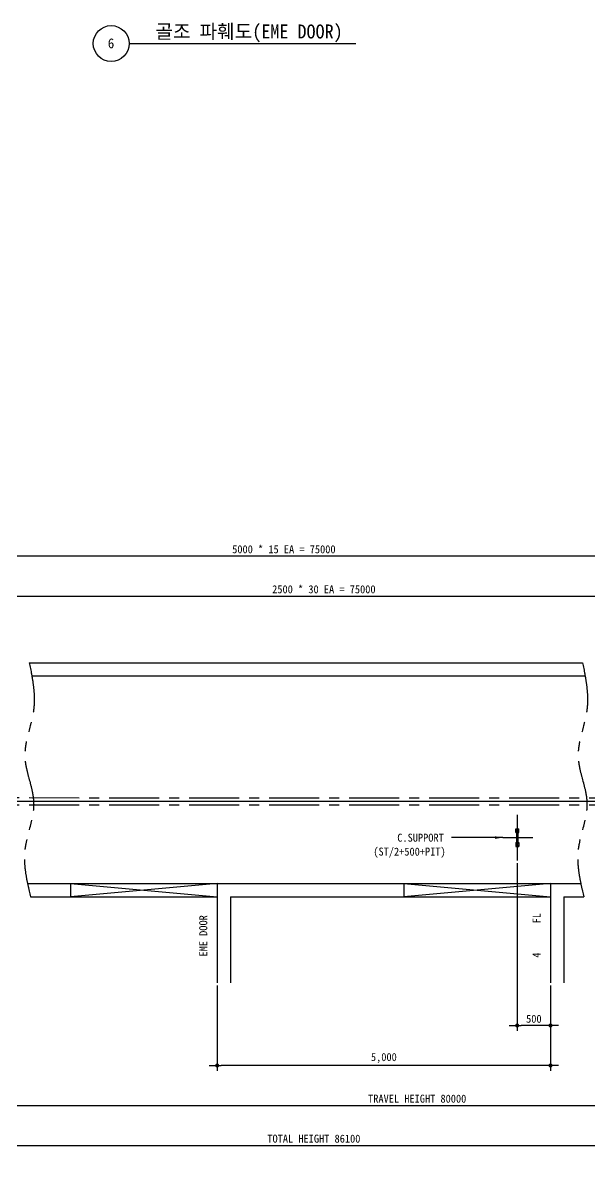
# Model space of a CAD drawing. Extents: x -9109 to 174251, y 57759 to 115528.
# Drawn here: x 52722 to 61222, y 67619 to 84635 of the extents above; entities that cross this region are included whole.
import ezdxf
from ezdxf.enums import TextEntityAlignment as Align

# ---------------------------------------------------------------- set-up
doc = ezdxf.new("R2010")
doc.units = 0
doc.header["$LTSCALE"] = 600
doc.header["$MEASUREMENT"] = 0
doc.linetypes.add('CENTER', pattern=[2, 1.25, -0.25, 0.25, -0.25])
doc.linetypes.add('PHANTOM', pattern=[2.5, 1.25, -0.25, 0.25, -0.25, 0.25, -0.25])
doc.layers.get('0').update_dxf_attribs({"linetype": 'CONTINUOUS'})
for name, color, linetype in [('1', 3, 'CONTINUOUS'), ('3', 1, 'CENTER'), ('4', 6, 'PHANTOM'), ('A-DIMS', 7, 'CONTINUOUS')]:
    doc.layers.add(name, color=color, linetype=linetype)
for name, color, linetype, lineweight in [('A-MKXS-LEAD', 7, 'CONTINUOUS', 25), ('A-XXXX-SYMB', 7, 'CONTINUOUS', 25), ('A-XXXX-TXT1', 3, 'CONTINUOUS', 25), ('A-XXXX-TXT2', 3, 'CONTINUOUS', 25)]:
    doc.layers.add(name, color=color, linetype=linetype, lineweight=lineweight)
doc.styles.add('HY울릉도L', font='')
doc.styles.add('OTIS', font='')
doc.styles.add('굴림', font='')
doc.styles.add('돋움체', font='')
doc.styles.get('HY울릉도L').set_extended_font_data('Dotum')
doc.styles.get('OTIS').set_extended_font_data('Dotum')
doc.styles.get('굴림').set_extended_font_data('Dotum')
doc.styles.get('돋움체').set_extended_font_data('DotumChe')
doc.dimstyles.new('CDIM', dxfattribs={"dimtxt": 3, "dimasz": 1.5, "dimexe": 2, "dimexo": 1, "dimgap": 1, "dimtad": 1, "dimdec": 0, "dimrnd": 0.5, "dimzin": 0, "dimdsep": 32, "dimlunit": 6, "dimtxsty": 'HY울릉도L', "dimblk1": '_CIDOT', "dimblk2": '_CIDOT', "dimsah": 1, "dimcen": 5.5, "dimclrd": 2, "dimclre": 2, "dimclrt": 7, "dimadec": 0, "dimazin": 0, "dimtfac": 1, "dimtdec": 0, "dimtix": 1, "dimtmove": 2, "dimatfit": 1, "dimldrblk": '_CIDOT', "dimfxl": 1, "dimtolj": 1, "dimtzin": 0, "dimlwd": -1, "dimarcsym": 0})
doc.dimstyles.new('OTIS', dxfattribs={"dimscale": 100, "dimtxt": 2.25, "dimasz": 2, "dimexe": 0.8, "dimexo": 0.8, "dimgap": 0.7, "dimtad": 1, "dimdsep": 46, "dimtxsty": '굴림', "dimblk": 'DOT', "dimcen": 0, "dimclrd": 3, "dimclre": 3, "dimclrt": 3, "dimadec": 0, "dimazin": 0, "dimtfac": 1, "dimtmove": 0, "dimatfit": 3, "dimfxl": 1, "dimtolj": 1, "dimarcsym": 0})

# ---------------------------------------------------------------- blocks, each defined once
blk = doc.blocks.new('_CIDOT')
at = {"color": 0, "linetype": 'ByBlock'}
blk.add_line((2, 0), (-1, 0), dxfattribs=at)
at = {"color": 0, "linetype": 'ByBlock', "const_width": 0.5}
blk.add_lwpolyline([(-0.25, 0, 1), (0.25, 0, 1)], format="xyb", close=True, dxfattribs=at)
blk = doc.blocks.new('*D11')
at = {"layer": 'A-DIMS', "lineweight": -2, "transparency": 16777216}
for p, q in [((66140, 70125), (66140, 68316)), ((51140, 70104), (51140, 68316))]:
    blk.add_line(p, q, dxfattribs=at)
at = {"layer": 'A-DIMS', "transparency": 16777216}
blk.add_line((51200, 68396), (66080, 68396), dxfattribs=at)
at = {"layer": 'A-DIMS', "transparency": 16777216, "xscale": 60, "yscale": 60, "zscale": 60, "rotation": 180}
blk.add_blockref('_CIDOT', (51140, 68396), dxfattribs=at)
at = {"layer": 'A-DIMS', "transparency": 16777216, "xscale": 60, "yscale": 60, "zscale": 60}
blk.add_blockref('_CIDOT', (66140, 68396), dxfattribs=at)
at = {"layer": 'A-DIMS', "color": 3, "transparency": 16777216, "insert": (58640, 68498), "char_height": 120, "attachment_point": 5, "style": '돋움체'}
blk.add_mtext('\\A1;{\\C7;TRAVEL HEIGHT 80000}', dxfattribs=at)
blk = doc.blocks.new('*D12')
at = {"layer": 'A-DIMS', "lineweight": -2, "transparency": 16777216}
for p, q in [((46540, 68408), (46540, 67716)), ((67640, 68357), (67640, 67716))]:
    blk.add_line(p, q, dxfattribs=at)
at = {"layer": 'A-DIMS', "transparency": 16777216}
blk.add_line((46600, 67796), (67580, 67796), dxfattribs=at)
at = {"layer": 'A-DIMS', "transparency": 16777216, "xscale": 60, "yscale": 60, "zscale": 60, "rotation": 180}
blk.add_blockref('_CIDOT', (46540, 67796), dxfattribs=at)
at = {"layer": 'A-DIMS', "transparency": 16777216, "xscale": 60, "yscale": 60, "zscale": 60}
blk.add_blockref('_CIDOT', (67640, 67796), dxfattribs=at)
at = {"layer": 'A-DIMS', "color": 3, "transparency": 16777216, "insert": (57090, 67898), "char_height": 120, "attachment_point": 5, "style": '돋움체'}
blk.add_mtext('\\A1;{\\C7;TOTAL HEIGHT 86100}', dxfattribs=at)
blk = doc.blocks.new('*D17')
at = {"layer": 'A-DIMS', "lineweight": -2, "transparency": 16777216}
for p, q in [((51640, 76077), (51640, 76717)), ((61640, 76077), (61640, 76717))]:
    blk.add_line(p, q, dxfattribs=at)
at = {"layer": 'A-DIMS', "transparency": 16777216}
blk.add_line((51700, 76637), (61580, 76637), dxfattribs=at)
at = {"layer": 'A-DIMS', "transparency": 16777216, "xscale": 60, "yscale": 60, "zscale": 60, "rotation": 180}
blk.add_blockref('_CIDOT', (51640, 76637), dxfattribs=at)
at = {"layer": 'A-DIMS', "transparency": 16777216, "xscale": 60, "yscale": 60, "zscale": 60}
blk.add_blockref('_CIDOT', (61640, 76637), dxfattribs=at)
at = {"layer": 'A-DIMS', "color": 3, "transparency": 16777216, "insert": (56640, 76737), "char_height": 120, "attachment_point": 5, "style": '돋움체'}
blk.add_mtext('\\A1;5000 * 15 EA = 75000', dxfattribs=at)
blk = doc.blocks.new('*D18')
at = {"layer": 'A-DIMS', "lineweight": -2, "transparency": 16777216}
for p, q in [((52240, 75077), (52240, 76117)), ((62240, 75077), (62240, 76117))]:
    blk.add_line(p, q, dxfattribs=at)
at = {"layer": 'A-DIMS', "transparency": 16777216}
blk.add_line((52300, 76037), (62180, 76037), dxfattribs=at)
at = {"layer": 'A-DIMS', "transparency": 16777216, "xscale": 60, "yscale": 60, "zscale": 60, "rotation": 180}
blk.add_blockref('_CIDOT', (52240, 76037), dxfattribs=at)
at = {"layer": 'A-DIMS', "transparency": 16777216, "xscale": 60, "yscale": 60, "zscale": 60}
blk.add_blockref('_CIDOT', (62240, 76037), dxfattribs=at)
at = {"layer": 'A-DIMS', "color": 3, "transparency": 16777216, "insert": (57240, 76137), "char_height": 120, "attachment_point": 5, "style": '돋움체'}
blk.add_mtext('\\A1;2500 * 30 EA = 75000', dxfattribs=at)
blk = doc.blocks.new('*D19')
at = {"layer": 'A-DIMS', "lineweight": -2, "transparency": 16777216}
for p, q in [((60140, 72031), (60140, 69516)), ((60640, 70195), (60640, 69516))]:
    blk.add_line(p, q, dxfattribs=at)
at = {"layer": 'A-DIMS', "transparency": 16777216}
blk.add_line((60580, 69596), (60200, 69596), dxfattribs=at)
at = {"layer": 'A-DIMS', "transparency": 16777216, "xscale": 60, "yscale": 60, "zscale": 60, "rotation": 180}
blk.add_blockref('_CIDOT', (60140, 69596), dxfattribs=at)
at = {"layer": 'A-DIMS', "transparency": 16777216, "xscale": 60, "yscale": 60, "zscale": 60}
blk.add_blockref('_CIDOT', (60640, 69596), dxfattribs=at)
at = {"layer": 'A-DIMS', "color": 3, "transparency": 16777216, "insert": (60390, 69696), "char_height": 120, "attachment_point": 5, "style": '돋움체'}
blk.add_mtext('\\A1;{\\C7;500}', dxfattribs=at)
blk = doc.blocks.new('*D27')
at = {"layer": 'A-DIMS', "lineweight": -2, "transparency": 16777216}
for p, q in [((55640, 70195), (55640, 68916)), ((60640, 70195), (60640, 68916))]:
    blk.add_line(p, q, dxfattribs=at)
at = {"layer": 'A-DIMS', "transparency": 16777216}
blk.add_line((60580, 68996), (55700, 68996), dxfattribs=at)
at = {"layer": 'A-DIMS', "transparency": 16777216, "xscale": 60, "yscale": 60, "zscale": 60, "rotation": 180}
blk.add_blockref('_CIDOT', (55640, 68996), dxfattribs=at)
at = {"layer": 'A-DIMS', "transparency": 16777216, "xscale": 60, "yscale": 60, "zscale": 60}
blk.add_blockref('_CIDOT', (60640, 68996), dxfattribs=at)
at = {"layer": 'A-DIMS', "color": 3, "transparency": 16777216, "insert": (58140, 69107), "char_height": 120, "attachment_point": 5, "style": '돋움체'}
blk.add_mtext('\\A1;5,000', dxfattribs=at)

msp = doc.modelspace()

# ---------------------------------------------------------------- linework, layer by layer
for p, q in [((52820.4, 75036.9), (61120.4, 75036.9)), ((61159.3, 74836.9), (52859.3, 74836.9)), ((52794.4, 71724.6), (61094.4, 71724.6)), ((53440.4, 71724.6), (53440.4, 71524.6)), ((55640.4, 71724.6), (55640.4, 70234.5)), ((58440.4, 71724.6), (58440.4, 71524.6)), ((60640.4, 71724.6), (60640.4, 70234.5)), ((52840.4, 71524.6), (55640.4, 71524.6)), ((55840.4, 71524.6), (60640.4, 71524.6)), ((55840.4, 71524.6), (55840.4, 70234.5)), ((60840.4, 71524.6), (61140.4, 71524.6)), ((60840.4, 71524.6), (60840.4, 70234.5))]:
    msp.add_line(p, q)
at = {"color": 7}
for p, q in [((60118.5, 72544.8), (60162.3, 72544.8)), ((60118.5, 72488), (60118.5, 72544.8)), ((60118.5, 72491.5), (60162.3, 72491.5)), ((60129.2, 72491.5), (60129.2, 72505.1)), ((60129.2, 72505.1), (60151.6, 72505.1)), ((60151.6, 72491.5), (60151.6, 72505.1)), ((60162.3, 72488), (60162.3, 72544.8)), ((60118.5, 72488), (60162.3, 72488)), ((60118.5, 72339.2), (60118.5, 72282.3)), ((60118.5, 72339.2), (60162.3, 72339.2)), ((60118.5, 72335.7), (60162.3, 72335.7)), ((60129.2, 72488), (60129.2, 72339.2)), ((60129.2, 72335.7), (60129.2, 72322)), ((60129.2, 72322), (60151.6, 72322)), ((60151.6, 72488), (60151.6, 72339.2)), ((60151.6, 72335.7), (60151.6, 72322)), ((60162.3, 72339.2), (60162.3, 72282.3)), ((60118.5, 72282.3), (60162.3, 72282.3))]:
    msp.add_line(p, q, dxfattribs=at)
for points in [[(60140.4, 72535.5), (60151.2, 72529.2), (60151.2, 72516.7), (60140.4, 72510.5), (60129.6, 72516.7), (60129.6, 72529.2)], [(60140.4, 72291.7), (60151.2, 72298), (60151.2, 72310.5), (60140.4, 72316.7), (60129.6, 72310.5), (60129.6, 72298)]]:
    msp.add_lwpolyline(points, close=True, dxfattribs=at)
for centre, radius in [((60140.4, 72523), 12.5), ((60140.4, 72523), 5.96), ((60140.4, 72523), 5.12), ((60140.4, 72304.2), 12.5), ((60140.4, 72304.2), 5.96), ((60140.4, 72304.2), 5.12)]:
    msp.add_circle(centre, radius, dxfattribs=at)
at = {"layer": '1'}
for p, q in [((63167.4, 72954.6), (46263.1, 72954.6)), ((55640.4, 71724.6), (53440.4, 71524.6)), ((53440.4, 71724.6), (55640.4, 71524.6)), ((60640.4, 71724.6), (58440.4, 71524.6)), ((58440.4, 71724.6), (60640.4, 71524.6))]:
    msp.add_line(p, q, dxfattribs=at)
at = {"layer": '3'}
for p, q in [((63167.4, 73006.5), (45862.3, 73008.4)), ((63167.4, 72899.8), (45509, 72901.8)), ((60140.4, 72756.7), (60140.4, 72070.8)), ((59925.5, 72413.7), (60376.3, 72413.7))]:
    msp.add_line(p, q, dxfattribs=at)
at = {"layer": '4'}
for points in [[(52820.4, 75036.9), (52820.4, 75036.9), (52820.4, 75036.9), (52820.4, 75036.9), (52868.1, 74801.8), (52964.2, 74328.8), (52639.7, 73632.6), (53002.3, 72928.7), (52671.5, 72231.2), (52784.3, 71759.4), (52840.4, 71524.6)], [(61120.4, 75036.9), (61120.4, 75036.9), (61120.4, 75036.9), (61120.4, 75036.9), (61168.1, 74801.8), (61264.2, 74328.8), (60939.7, 73632.6), (61302.3, 72928.7), (60971.5, 72231.2), (61084.3, 71759.4), (61140.4, 71524.6)]]:
    msp.add_open_spline(points, degree=3, knots=[-0.000144, -0.000144, -0.000144, -0.000144, 0, 0, 0, 705.8057787, 1420.5241736, 2135.2425685, 2849.9609634, 3557.5981885, 3557.5981885, 3557.5981885, 3557.5981885], dxfattribs=at)
at = {"layer": 'A-XXXX-SYMB'}
msp.add_line((54320.8, 84321.5), (57721.5, 84321.5), dxfattribs=at)
msp.add_circle((54050.8, 84321.5), 270, dxfattribs=at)

# ---------------------------------------------------------------- texts
at = {"layer": 'A-XXXX-TXT1', "style": '돋움체'}
msp.add_text('골조 파훼도(EME DOOR)', height=210, dxfattribs=at).set_placement((57522.7, 84335.1), align=Align.BOTTOM_RIGHT)
msp.add_text('6', height=150, dxfattribs=at).set_placement((54047.4, 84324.7), align=Align.MIDDLE)
at = {"layer": 'A-XXXX-TXT2', "style": '돋움체'}
for s, p in [('C.SUPPORT', (58690.2, 72412.4)), ('(ST/2+500+PIT)', (58524.6, 72203.6))]:
    msp.add_text(s, height=120, dxfattribs=at).set_placement(p, align=Align.MIDDLE_CENTER)
for s, p in [('EME DOOR', (55490.9, 70629.8)), ('FL', (60490.9, 71127.7)), ('4', (60490.9, 70613))]:
    msp.add_text(s, height=120, rotation=90, dxfattribs=at).set_placement(p)

# ---------------------------------------------------------------- dimensions: what is measured, and where the dimension line sits
at = {"layer": 'A-DIMS'}
for base, p1, p2, text, picture, middle in [((61640.4, 76636.9), (51640.4, 76036.9), (61640.4, 76036.9), '5000 * 15 EA = 75000', '*D17', (56640.4, 76737)), ((62240.4, 76036.9), (52240.4, 75036.9), (62240.4, 75036.9), '2500 * 30 EA = 75000', '*D18', (57240.4, 76137)), ((60140.4, 69596.1), (60640.4, 70234.5), (60140.4, 72070.8), '{\\C7;<>}', '*D19', (60390.4, 69696.1)), ((66140.4, 68396.1), (51140.4, 70144), (66140.4, 70164.5), '{\\C7;TRAVEL HEIGHT 80000}', '*D11', (58640.4, 68498.1)), ((67640.4, 67796.1), (46540.4, 68447.6), (67640.4, 68396.6), '{\\C7;TOTAL HEIGHT 86100}', '*D12', (57090.4, 67898.1))]:
    dim = msp.add_linear_dim(base=base, p1=p1, p2=p2, text=text, dimstyle='CDIM', override={"dimscale": 40, "dimtxsty": '돋움체', "dimclrd": 256, "dimclre": 256, "dimclrt": 3}, dxfattribs=at)
    dim.commit()
    dim.dimension.update_dxf_attribs({"geometry": picture, "text_midpoint": middle})
dim = msp.add_linear_dim(base=(55640.4, 68996.1), p1=(60640.4, 70234.5), p2=(55640.4, 70234.5), dimstyle='CDIM', override={"dimscale": 40, "dimtxsty": '돋움체', "dimclrd": 256, "dimclre": 256, "dimclrt": 3}, dxfattribs=at)
dim.commit()
dim.dimension.update_dxf_attribs({"geometry": '*D27', "text_midpoint": (58140.4, 69107.5)})

# ---------------------------------------------------------------- leaders
at = {"layer": 'A-MKXS-LEAD'}
msp.add_leader([(59925.5, 72413.7), (59153.2, 72413.7)], dimstyle='OTIS', override={"dimscale": 40, "dimasz": 3, "dimtad": 0, "dimtxsty": 'OTIS', "dimclrd": 256, "dimatfit": 0}, dxfattribs=at)

doc.saveas('drawing.dxf')
